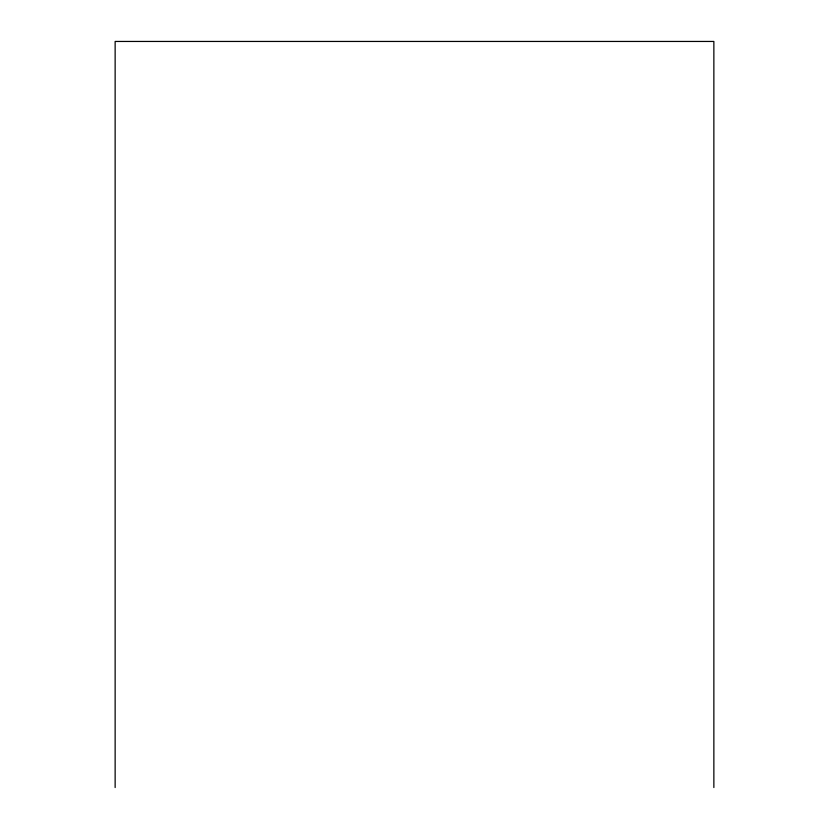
<?xml version="1.0" encoding="UTF-8"?>
<svg xmlns="http://www.w3.org/2000/svg" width="829" height="829" viewBox="0 0 829 829"><rect width="100%" height="100%" fill="white"/><g stroke="black" fill="none" stroke-linecap="round" stroke-linejoin="round"><path stroke-width="1.24" d="M713.862 787.55L713.862 41.45L115.138 41.45L115.138 787.55"/></g></svg>
